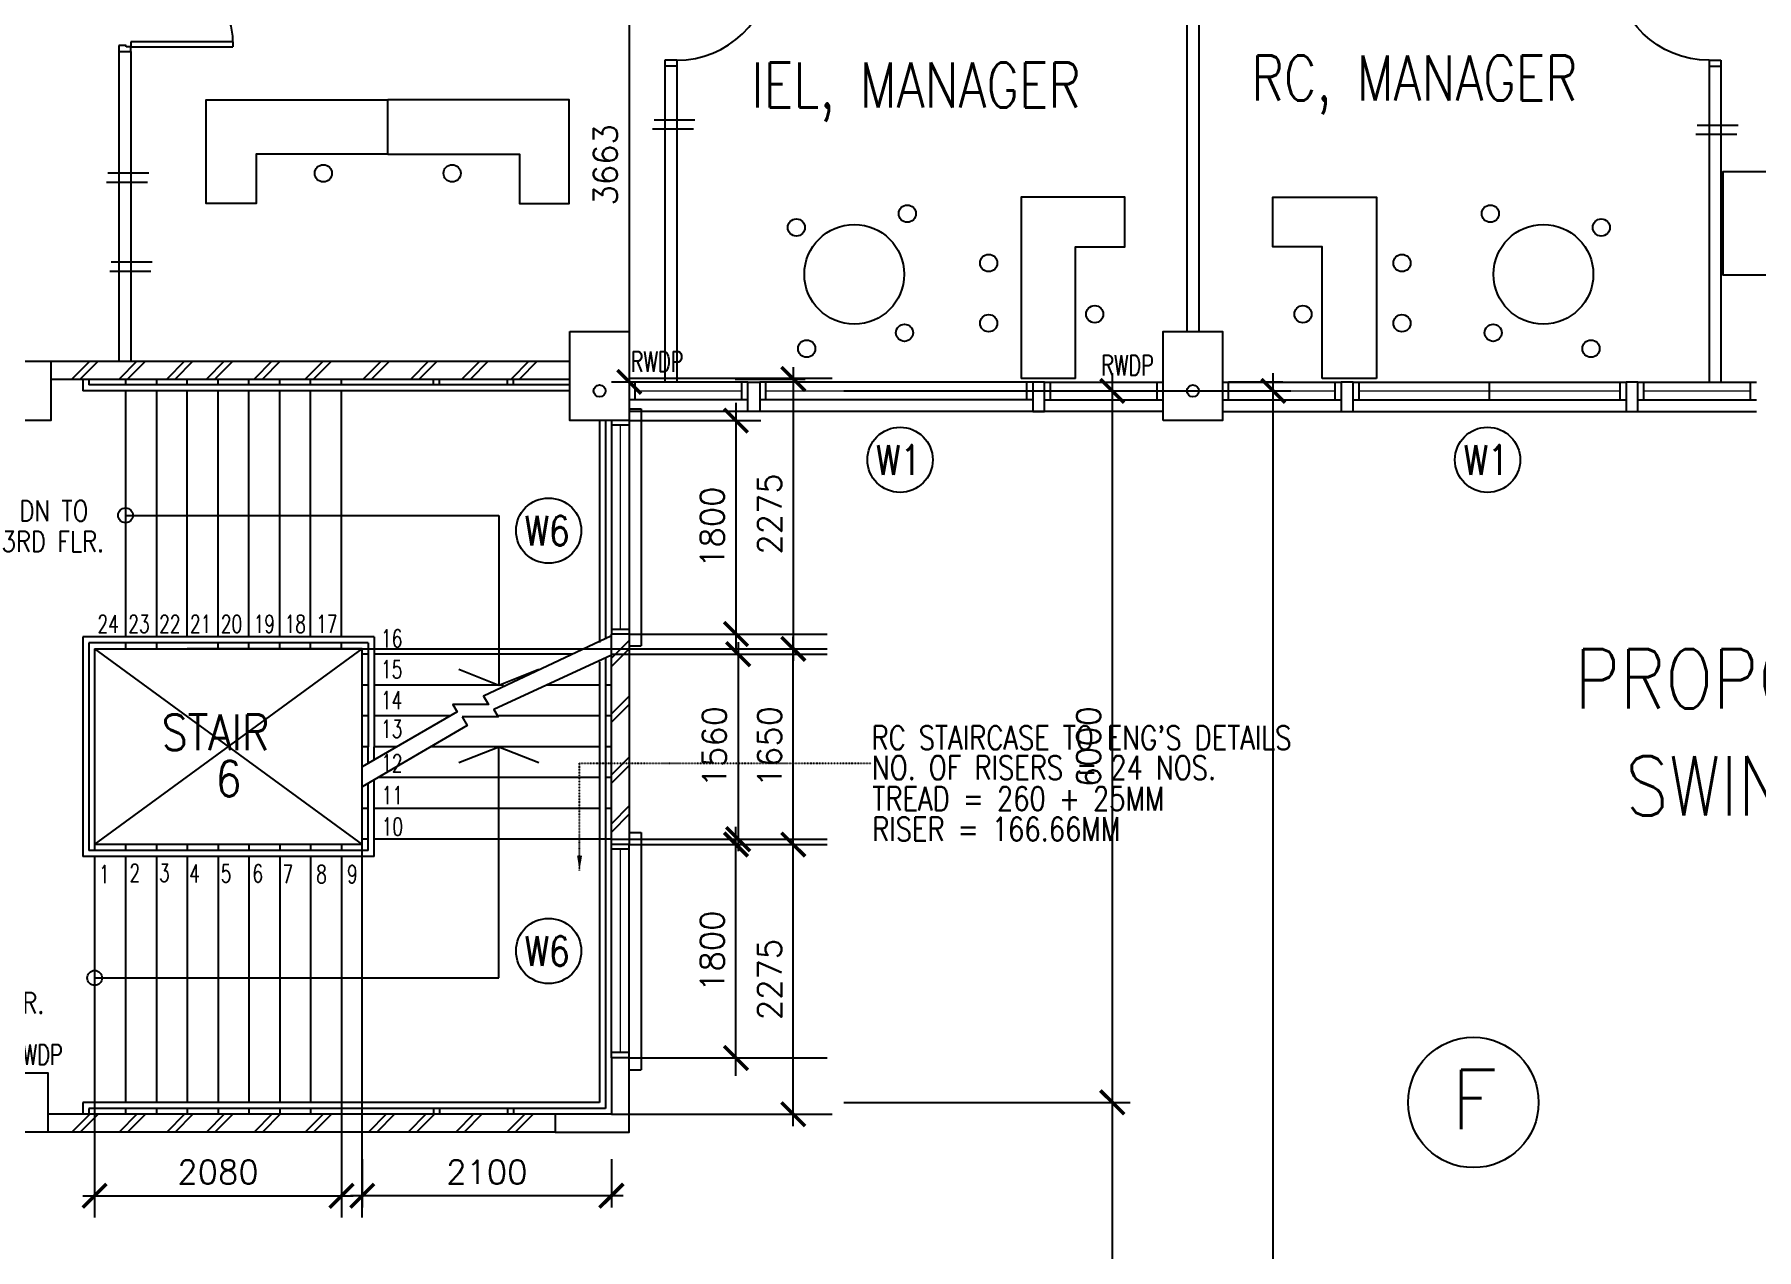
# Model space of a CAD drawing. Extents: x 2266480 to 2405436, y -858634 to -757865.
# Drawn here: x 2365757 to 2380269, y -791665 to -781418 of the extents above; entities that cross this region are included whole.
import ezdxf
from ezdxf.enums import TextEntityAlignment as Align

# ---------------------------------------------------------------- set-up
doc = ezdxf.new("R2010")
doc.units = 0
doc.header["$LTSCALE"] = 10
doc.header["$MEASUREMENT"] = 0
doc.linetypes.add('DIVIDE', pattern=[1.25, 0.5, -0.25, 0, -0.25, 0, -0.25])
doc.layers.get('0').update_dxf_attribs({"linetype": 'CONTINUOUS'})
doc.layers.get('DEFPOINTS').update_dxf_attribs({"linetype": 'CONTINUOUS'})
for name, color, linetype in [('COL', 3, 'CONTINUOUS'), ('DIM', 7, 'CONTINUOUS'), ('DOOR', 5, 'CONTINUOUS'), ('DR', 7, 'CONTINUOUS'), ('GRID-T', 7, 'CONTINUOUS'), ('H', 1, 'CONTINUOUS'), ('hatch', 7, 'CONTINUOUS'), ('partition', 7, 'CONTINUOUS'), ('rail', 1, 'CONTINUOUS'), ('RWDP', 145, 'CONTINUOUS'), ('stair', 7, 'CONTINUOUS'), ('T50', 4, 'CONTINUOUS'), ('WALL', 2, 'CONTINUOUS'), ('WIN', 5, 'CONTINUOUS'), ('WIN-T', 7, 'CONTINUOUS'), ('WP', 50, 'DIVIDE')]:
    doc.layers.add(name, color=color, linetype=linetype)
doc.styles.add('DIMTEXT', font='romans.shx', dxfattribs={"width": 0.8, "height": 400})
doc.styles.add('ROMANS', font='romans')
doc.styles.get("Standard").update_dxf_attribs({"font": 'ROMANS.SHX'})
doc.dimstyles.new('STANDARD$0', dxfattribs={"dimscale": 0, "dimtxt": 8, "dimasz": 6, "dimexe": 1, "dimexo": 1, "dimgap": 3, "dimtad": 1, "dimdec": 0, "dimlfac": -1, "dimrnd": 1, "dimzin": 0, "dimdsep": 46, "dimtxsty": 'Standard', "dimcen": 0, "dimclrd": 5, "dimclre": 250, "dimadec": 0, "dimazin": 0, "dimtfac": 1, "dimtdec": 4, "dimtofl": 0, "dimtmove": 0, "dimatfit": 3, "dimfxl": 1, "dimtolj": 1, "dimtzin": 0, "dimarcsym": 0})

# ---------------------------------------------------------------- blocks, each defined once
blk = doc.blocks.new('_ARCHTICK')
at = {"color": 0, "linetype": 'ByBlock', "const_width": 0.15}
blk.add_lwpolyline([(-0.5, -0.5), (0.5, 0.5)], dxfattribs=at)
blk = doc.blocks.new('*D168')
at = {"layer": 'DEFPOINTS', "color": 0, "transparency": 16777216}
for p in [(2372429, -784424), (2372429, -790424), (2374840, -790424)]:
    blk.add_point(p, dxfattribs=at)
at = {"layer": 'DIM', "color": 7, "lineweight": -2, "transparency": 16777216}
for p, q in [((2374840, -784274), (2374840, -790574)), ((2372579, -784424), (2374990, -784424)), ((2372579, -790424), (2374990, -790424))]:
    blk.add_line(p, q, dxfattribs=at)
at = {"layer": 'DIM', "color": 7, "lineweight": -2, "transparency": 16777216, "xscale": 200, "yscale": 200, "zscale": 200}
for p, rotation in [((2374840, -784424), 90), ((2374840, -790424), 270)]:
    blk.add_blockref('_ARCHTICK', p, dxfattribs=dict(at, rotation=rotation))
at = {"layer": 'DIM', "color": 7, "transparency": 16777216, "insert": (2374640, -787424), "char_height": 200, "attachment_point": 5, "rotation": 90, "style": 'ROMANS'}
blk.add_mtext('\\A1;6000', dxfattribs=at)
blk = doc.blocks.new('*D169')
at = {"layer": 'DEFPOINTS', "color": 0, "transparency": 16777216}
for p in [(2372429, -790424), (2372429, -796424), (2374840, -796424)]:
    blk.add_point(p, dxfattribs=at)
at = {"layer": 'DIM', "color": 7, "lineweight": -2, "transparency": 16777216}
for p, q in [((2374840, -790274), (2374840, -796574)), ((2372579, -790424), (2374990, -790424)), ((2372579, -796424), (2374990, -796424))]:
    blk.add_line(p, q, dxfattribs=at)
at = {"layer": 'DIM', "color": 7, "lineweight": -2, "transparency": 16777216, "xscale": 200, "yscale": 200, "zscale": 200}
for p, rotation in [((2374840, -790424), 90), ((2374840, -796424), 270)]:
    blk.add_blockref('_ARCHTICK', p, dxfattribs=dict(at, rotation=rotation))
at = {"layer": 'DIM', "color": 7, "transparency": 16777216, "insert": (2374640, -793424), "char_height": 200, "attachment_point": 5, "rotation": 90, "style": 'ROMANS'}
blk.add_mtext('\\A1;6000', dxfattribs=at)
blk = doc.blocks.new('*D177')
at = {"layer": 'DEFPOINTS', "color": 0, "transparency": 16777216}
for p in [(2372816, -784424), (2376196, -784424), (2372816, -838424)]:
    blk.add_point(p, dxfattribs=at)
at = {"layer": 'DIM', "color": 7, "lineweight": -2, "transparency": 16777216}
for p, q in [((2376196, -838574), (2376196, -784274)), ((2372966, -784424), (2376346, -784424)), ((2372966, -838424), (2376346, -838424))]:
    blk.add_line(p, q, dxfattribs=at)
at = {"layer": 'DIM', "color": 7, "lineweight": -2, "transparency": 16777216, "xscale": 200, "yscale": 200, "zscale": 200}
for p, rotation in [((2376196, -784424), 90), ((2376196, -838424), 270)]:
    blk.add_blockref('_ARCHTICK', p, dxfattribs=dict(at, rotation=rotation))
at = {"layer": 'DIM', "color": 7, "transparency": 16777216, "insert": (2375996, -811424), "char_height": 200, "attachment_point": 5, "rotation": 90, "style": 'ROMANS'}
blk.add_mtext('\\A1;54000', dxfattribs=at)
blk = doc.blocks.new('*D392')
at = {"layer": 'DEFPOINTS', "color": 0, "transparency": 16777216}
for p in [(2368519, -790803), (2370619, -790803), (2368519, -791211)]:
    blk.add_point(p, dxfattribs=at)
at = {"layer": 'DIM', "color": 7, "lineweight": -2, "transparency": 16777216}
for p, q in [((2368519, -790903), (2368519, -791311)), ((2370619, -790903), (2370619, -791311)), ((2370719, -791211), (2368419, -791211))]:
    blk.add_line(p, q, dxfattribs=at)
at = {"layer": 'DIM', "color": 7, "lineweight": -2, "transparency": 16777216, "xscale": 200, "yscale": 200, "zscale": 200, "rotation": 180}
blk.add_blockref('_ARCHTICK', (2368519, -791211), dxfattribs=at)
at = {"layer": 'DIM', "color": 7, "lineweight": -2, "transparency": 16777216, "xscale": 200, "yscale": 200, "zscale": 200}
blk.add_blockref('_ARCHTICK', (2370619, -791211), dxfattribs=at)
at = {"layer": 'DIM', "color": 7, "transparency": 16777216, "insert": (2369569, -791011), "char_height": 200, "attachment_point": 5, "style": 'ROMANS'}
blk.add_mtext('\\A1;2100', dxfattribs=at)
blk = doc.blocks.new('*D393')
at = {"layer": 'DEFPOINTS', "color": 0, "transparency": 16777216}
for p in [(2371561, -784324), (2371561, -786599), (2372152, -786599)]:
    blk.add_point(p, dxfattribs=at)
at = {"layer": 'DIM', "color": 7, "lineweight": -2, "transparency": 16777216}
for p, q in [((2372152, -784224), (2372152, -786699)), ((2371661, -784324), (2372252, -784324)), ((2371661, -786599), (2372252, -786599))]:
    blk.add_line(p, q, dxfattribs=at)
at = {"layer": 'DIM', "color": 7, "lineweight": -2, "transparency": 16777216, "xscale": 200, "yscale": 200, "zscale": 200}
for p, rotation in [((2372152, -784324), 90), ((2372152, -786599), 270)]:
    blk.add_blockref('_ARCHTICK', p, dxfattribs=dict(at, rotation=rotation))
at = {"layer": 'DIM', "color": 7, "transparency": 16777216, "insert": (2371952, -785462), "char_height": 200, "attachment_point": 5, "rotation": 90, "style": 'ROMANS'}
blk.add_mtext('\\A1;2275', dxfattribs=at)
blk = doc.blocks.new('*D386')
at = {"layer": 'DEFPOINTS', "color": 0, "transparency": 16777216}
for p in [(2371561, -788249), (2372152, -788249), (2371561, -790524)]:
    blk.add_point(p, dxfattribs=at)
at = {"layer": 'DIM', "color": 7, "lineweight": -2, "transparency": 16777216}
for p, q in [((2372152, -790624), (2372152, -788149)), ((2371661, -788249), (2372252, -788249)), ((2371661, -790524), (2372252, -790524))]:
    blk.add_line(p, q, dxfattribs=at)
at = {"layer": 'DIM', "color": 7, "lineweight": -2, "transparency": 16777216, "xscale": 200, "yscale": 200, "zscale": 200}
for p, rotation in [((2372152, -788249), 90), ((2372152, -790524), 270)]:
    blk.add_blockref('_ARCHTICK', p, dxfattribs=dict(at, rotation=rotation))
at = {"layer": 'DIM', "color": 7, "transparency": 16777216, "insert": (2371952, -789387), "char_height": 200, "attachment_point": 5, "rotation": 90, "style": 'ROMANS'}
blk.add_mtext('\\A1;2275', dxfattribs=at)
blk = doc.blocks.new('*D387')
at = {"layer": 'DEFPOINTS', "color": 0, "transparency": 16777216}
for p in [(2371561, -786599), (2372152, -786599), (2371561, -788249)]:
    blk.add_point(p, dxfattribs=at)
at = {"layer": 'DIM', "color": 7, "lineweight": -2, "transparency": 16777216}
for p, q in [((2372152, -788349), (2372152, -786499)), ((2371661, -786599), (2372252, -786599)), ((2371661, -788249), (2372252, -788249))]:
    blk.add_line(p, q, dxfattribs=at)
at = {"layer": 'DIM', "color": 7, "lineweight": -2, "transparency": 16777216, "xscale": 200, "yscale": 200, "zscale": 200}
for p, rotation in [((2372152, -786599), 90), ((2372152, -788249), 270)]:
    blk.add_blockref('_ARCHTICK', p, dxfattribs=dict(at, rotation=rotation))
at = {"layer": 'DIM', "color": 7, "transparency": 16777216, "insert": (2371952, -787424), "char_height": 200, "attachment_point": 5, "rotation": 90, "style": 'ROMANS'}
blk.add_mtext('\\A1;1650', dxfattribs=at)
blk = doc.blocks.new('*D388')
at = {"color": 7, "lineweight": -2, "transparency": 16777216}
for p, q in [((2371687, -786544), (2371687, -788304)), ((2371262, -786644), (2371787, -786644)), ((2371262, -788204), (2371787, -788204))]:
    blk.add_line(p, q, dxfattribs=at)
at = {"layer": 'DEFPOINTS', "color": 0, "transparency": 16777216}
for p in [(2371162, -786644), (2371162, -788204), (2371687, -788204)]:
    blk.add_point(p, dxfattribs=at)
at = {"color": 7, "lineweight": -2, "transparency": 16777216, "xscale": 200, "yscale": 200, "zscale": 200}
for p, rotation in [((2371687, -786644), 90), ((2371687, -788204), 270)]:
    blk.add_blockref('_ARCHTICK', p, dxfattribs=dict(at, rotation=rotation))
at = {"color": 7, "transparency": 16777216, "insert": (2371487, -787424), "char_height": 200, "attachment_point": 5, "rotation": 90, "style": 'ROMANS'}
blk.add_mtext('\\A1;1560', dxfattribs=at)
blk = doc.blocks.new('*D389')
at = {"layer": 'DEFPOINTS', "color": 0, "transparency": 16777216}
for p in [(2366264, -790876), (2368344, -790810), (2368344, -791211)]:
    blk.add_point(p, dxfattribs=at)
at = {"layer": 'DIM', "color": 7, "lineweight": -2, "transparency": 16777216}
for p, q in [((2368344, -790910), (2368344, -791311)), ((2366264, -790976), (2366264, -791311)), ((2366164, -791211), (2368444, -791211))]:
    blk.add_line(p, q, dxfattribs=at)
at = {"layer": 'DIM', "color": 7, "lineweight": -2, "transparency": 16777216, "xscale": 200, "yscale": 200, "zscale": 200, "rotation": 180}
blk.add_blockref('_ARCHTICK', (2366264, -791211), dxfattribs=at)
at = {"layer": 'DIM', "color": 7, "lineweight": -2, "transparency": 16777216, "xscale": 200, "yscale": 200, "zscale": 200}
blk.add_blockref('_ARCHTICK', (2368344, -791211), dxfattribs=at)
at = {"layer": 'DIM', "color": 7, "transparency": 16777216, "insert": (2367304, -791011), "char_height": 200, "attachment_point": 5, "style": 'ROMANS'}
blk.add_mtext('\\A1;2080', dxfattribs=at)
blk = doc.blocks.new('*D390')
at = {"layer": 'DEFPOINTS', "color": 0, "transparency": 16777216}
for p in [(2371136, -784674), (2371136, -786474), (2371669, -786474)]:
    blk.add_point(p, dxfattribs=at)
at = {"layer": 'hatch', "color": 7, "lineweight": -2, "transparency": 16777216}
for p, q in [((2371669, -784524), (2371669, -786624)), ((2371286, -784674), (2371819, -784674)), ((2371286, -786474), (2371819, -786474))]:
    blk.add_line(p, q, dxfattribs=at)
at = {"layer": 'hatch', "color": 7, "lineweight": -2, "transparency": 16777216, "xscale": 200, "yscale": 200, "zscale": 200}
for p, rotation in [((2371669, -784674), 90), ((2371669, -786474), 270)]:
    blk.add_blockref('_ARCHTICK', p, dxfattribs=dict(at, rotation=rotation))
at = {"layer": 'hatch', "color": 7, "transparency": 16777216, "insert": (2371469, -785574), "char_height": 200, "attachment_point": 5, "rotation": 90, "style": 'ROMANS'}
blk.add_mtext('\\A1;1800', dxfattribs=at)
blk = doc.blocks.new('*D391')
at = {"layer": 'DEFPOINTS', "color": 0, "transparency": 16777216}
for p in [(2371136, -788249), (2371669, -788249), (2371136, -790049)]:
    blk.add_point(p, dxfattribs=at)
at = {"layer": 'hatch', "color": 7, "lineweight": -2, "transparency": 16777216}
for p, q in [((2371669, -790199), (2371669, -788099)), ((2371286, -788249), (2371819, -788249)), ((2371286, -790049), (2371819, -790049))]:
    blk.add_line(p, q, dxfattribs=at)
at = {"layer": 'hatch', "color": 7, "lineweight": -2, "transparency": 16777216, "xscale": 200, "yscale": 200, "zscale": 200}
for p, rotation in [((2371669, -788249), 90), ((2371669, -790049), 270)]:
    blk.add_blockref('_ARCHTICK', p, dxfattribs=dict(at, rotation=rotation))
at = {"layer": 'hatch', "color": 7, "transparency": 16777216, "insert": (2371469, -789149), "char_height": 200, "attachment_point": 5, "rotation": 90, "style": 'ROMANS'}
blk.add_mtext('\\A1;1800', dxfattribs=at)
blk = doc.blocks.new('D900')
at = {"layer": 'DOOR', "color": 7}
for p, q in [((50, 100), (50, 899)), ((80, 899), (50, 899)), ((80, 100), (80, 899)), ((0, 100), (0, 0)), ((0, 100), (50, 100)), ((0, 0), (50, 0)), ((50, 100), (50, 0)), ((50, 100), (80, 100)), ((850, 100), (850, 0)), ((850, 100), (900, 100)), ((850, 0), (900, 0)), ((900, 100), (900, 0))]:
    blk.add_line(p, q, dxfattribs=at)
blk.add_arc((50, 100), 800, 0, 87.8509, dxfattribs=at)
blk = doc.blocks.new('D1800-A')
at = {"layer": 'DR'}
for p, q in [((0, 0), (100, 0)), ((0, -50), (0, 0)), ((100, 0), (100, -40)), ((60, -50), (0, -50)), ((100, -40), (60, -40)), ((60, -40), (60, -50)), ((100, -40), (960, -40)), ((100, -80), (100, -40)), ((959, -80), (100, -80)), ((959, -1720), (100, -1720)), ((100, -1720), (100, -1760)), ((60, -1750), (0, -1750)), ((0, -1750), (0, -1800)), ((0, -1800), (100, -1800)), ((60, -1760), (60, -1750)), ((100, -1760), (60, -1760)), ((100, -1760), (960, -1760)), ((100, -1800), (100, -1760))]:
    blk.add_line(p, q, dxfattribs=at)
for centre, start, end in [((100, -40), 270.0001, 0), ((100, -1760), 0, 90)]:
    blk.add_arc(centre, 860, start, end, dxfattribs=at)
blk = doc.blocks.new('*D405')
at = {"color": 7, "linetype": 'Continuous', "lineweight": -2, "ltscale": 0.6, "transparency": 16777216}
for p, q in [((2370769, -780536), (2370769, -784499)), ((2371019, -780686), (2370619, -780686)), ((2371019, -784349), (2370619, -784349))]:
    blk.add_line(p, q, dxfattribs=at)
at = {"layer": 'DEFPOINTS', "color": 0, "linetype": 'Continuous', "ltscale": 0.6, "transparency": 16777216}
for p in [(2371169, -780686), (2370769, -784349), (2371169, -784349)]:
    blk.add_point(p, dxfattribs=at)
at = {"color": 7, "linetype": 'Continuous', "lineweight": -2, "ltscale": 0.6, "transparency": 16777216, "xscale": 200, "yscale": 200, "zscale": 200}
for p, rotation in [((2370769, -780686), 90), ((2370769, -784349), 270)]:
    blk.add_blockref('_ARCHTICK', p, dxfattribs=dict(at, rotation=rotation))
at = {"color": 7, "linetype": 'Continuous', "ltscale": 0.6, "transparency": 16777216, "insert": (2370569, -782518), "char_height": 200, "attachment_point": 5, "rotation": 90, "style": 'ROMANS'}
blk.add_mtext('\\A1;3663', dxfattribs=at)

msp = doc.modelspace()

# ---------------------------------------------------------------- linework, layer by layer
at = {"color": 0, "ltscale": 0.6}
for p, q in [((2375469.4, -776973.9), (2375469.4, -783924.1)), ((2375569.4, -776973.9), (2375569.4, -783924.1)), ((2370966.2, -782215.2), (2371311.3, -782215.2)), ((2370978.2, -782137.3), (2371323.3, -782137.3)), ((2379769.6, -782182.1), (2380114.6, -782182.1)), ((2379757.6, -782260), (2380102.6, -782260)), ((2366375.8, -782586.1), (2366720.9, -782586.1)), ((2366363.8, -782664), (2366708.9, -782664)), ((2366404.1, -783335.1), (2366749.2, -783335.1)), ((2366392.1, -783413.1), (2366737.1, -783413.1)), ((2370269.4, -783924.1), (2370519.4, -783924.1)), ((2365144.4, -784174.1), (2365894.4, -784174.1)), ((2365894.4, -784174.1), (2365894.4, -784674.1)), ((2365894.4, -784674.1), (2365144.4, -784674.1))]:
    msp.add_line(p, q, dxfattribs=at)
at = {"linetype": 'Continuous', "ltscale": 0.6}
for p, q in [((2371069.4, -781686.4), (2371069.4, -784349.1)), ((2371169.4, -781686.4), (2371169.4, -784349.1)), ((2379869.4, -781686.4), (2379869.4, -784349.1)), ((2379969.4, -781686.4), (2379969.4, -784349.1)), ((2367204.5, -781968.7), (2368507, -781968.7)), ((2367204.5, -781968.7), (2368507, -781968.7)), ((2368734, -782426.4), (2368734, -781968.7)), ((2368734, -782426.4), (2368734, -781968.7)), ((2368734, -782426.4), (2368734, -781968.7)), ((2370263.6, -781968.7), (2368961, -781968.7)), ((2370263.6, -781968.7), (2368961, -781968.7)), ((2366569.4, -782603.9), (2366569.4, -783061.6)), ((2374529, -784319.2), (2374071.3, -784319.2)), ((2376277.1, -784349.1), (2375819.4, -784349.1)), ((2377067.5, -784319.2), (2376609.8, -784319.2))]:
    msp.add_line(p, q, dxfattribs=at)
at = {"color": 0}
for p, q in [((2375269.4, -784599.1), (2370769.4, -784599.1)), ((2375769.4, -784599.1), (2380269.4, -784599.1)), ((2369669.8, -785473.7), (2369669.8, -786904.1)), ((2369669.8, -789374.1), (2369669.8, -787424.1))]:
    msp.add_line(p, q, dxfattribs=at)
at = {"linetype": 'Continuous', "ltscale": 0.6}
for points in [[(2368734, -782426.4), (2367624.2, -782426.4), (2367624.2, -782844.1), (2367204.5, -782844.1), (2367204.5, -781968.7), (2368734, -781968.7)], [(2368734, -782426.4), (2369843.9, -782426.4), (2369843.9, -782844.1), (2370263.6, -782844.1), (2370263.6, -781968.7), (2368734, -781968.7)], [(2381517.5, -783031.4), (2380407.6, -783031.4), (2380407.6, -783449.1), (2379987.9, -783449.1), (2379987.9, -782573.7), (2381517.5, -782573.7)], [(2374529, -784319.2), (2374529, -783209.3), (2374946.7, -783209.3), (2374946.7, -782789.6), (2374071.3, -782789.6), (2374071.3, -784319.2)], [(2376609.8, -784319.2), (2376609.8, -783209.3), (2376192.1, -783209.3), (2376192.1, -782789.6), (2377067.5, -782789.6), (2377067.5, -784319.2)]]:
    msp.add_lwpolyline(points, dxfattribs=at)
at = {"color": 0, "ltscale": 0.6}
for centre, radius in [((2368191.6, -782589.2), 72.4), ((2369276.5, -782589.2), 72.4), ((2373112.6, -782929.4), 72.4), ((2378026.2, -782929.4), 72.4), ((2372177.6, -783046.1), 72.4), ((2372665.8, -783440.8), 420.4), ((2378473, -783440.8), 420.4), ((2378961.2, -783046.1), 72.4), ((2373798.2, -783345.8), 72.4), ((2377281.1, -783345.8), 72.4), ((2373798.2, -783853.4), 72.4), ((2374691.8, -783776.7), 72.4), ((2376447.1, -783776.7), 72.4), ((2377281.1, -783853.4), 72.4), ((2373089.3, -783933.7), 72.4), ((2378049.6, -783933.7), 72.4), ((2372264.5, -784067.9), 72.4), ((2378874.3, -784067.9), 72.4)]:
    msp.add_circle(centre, radius, dxfattribs=at)
at = {"layer": 'COL', "color": 0}
for points in [[(2370269.4, -783924.1), (2370769.4, -783924.1), (2370769.4, -784674.1), (2370269.4, -784674.1)], [(2375269.4, -784674.1), (2375269.4, -783924.1), (2375769.4, -783924.1), (2375769.4, -784674.1)], [(2375269.4, -784674.1), (2375269.4, -783924.1), (2375769.4, -783924.1), (2375769.4, -784674.1)], [(2365144.4, -784174.1), (2365894.4, -784174.1), (2365894.4, -784674.1), (2365144.4, -784674.1)], [(2365019.4, -790174.1), (2365869.4, -790174.1), (2365869.4, -790674.1), (2365019.4, -790674.1)]]:
    msp.add_lwpolyline(points, close=True, dxfattribs=at)
msp.add_lwpolyline([(2370619.4, -790049.1), (2370619.4, -790524.1), (2370144.4, -790524.1), (2370144.4, -790674.1), (2370769.4, -790674.1), (2370769.4, -790049.1), (2370619.4, -790049.1)], dxfattribs=at)
at = {"layer": 'GRID-T', "color": 0}
msp.add_circle((2377882.7, -790424.1), 550, dxfattribs=at)
at = {"layer": 'H', "color": 0}
for p, q in [((2366222.9, -784174.1), (2366072.9, -784324.1)), ((2366293.6, -784174.1), (2366143.6, -784324.1)), ((2366620.9, -784174.1), (2366470.9, -784324.1)), ((2366691.6, -784174.1), (2366541.6, -784324.1)), ((2367021.8, -784174.1), (2366871.8, -784324.1)), ((2367092.5, -784174.1), (2366942.5, -784324.1)), ((2367356.9, -784174.1), (2367206.9, -784324.1)), ((2367427.6, -784174.1), (2367277.6, -784324.1)), ((2367757.8, -784174.1), (2367607.8, -784324.1)), ((2367828.5, -784174.1), (2367678.5, -784324.1)), ((2368188.8, -784174.1), (2368038.8, -784324.1)), ((2368259.5, -784174.1), (2368109.5, -784324.1)), ((2368677.9, -784174.1), (2368527.9, -784324.1)), ((2368748.6, -784174.1), (2368598.6, -784324.1)), ((2369078.8, -784174.1), (2368928.8, -784324.1)), ((2369149.5, -784174.1), (2368999.5, -784324.1)), ((2369509.8, -784174.1), (2369359.8, -784324.1)), ((2369580.5, -784174.1), (2369430.5, -784324.1)), ((2369923.8, -784174.1), (2369773.8, -784324.1)), ((2369994.5, -784174.1), (2369844.5, -784324.1)), ((2370769.4, -786528.4), (2370619.4, -786678.4)), ((2370769.4, -786599.1), (2370619.4, -786749.1)), ((2370769.4, -786997.4), (2370619.4, -787147.4)), ((2370769.4, -787068.1), (2370619.4, -787218.1)), ((2370769.4, -787512.4), (2370619.4, -787662.4)), ((2370769.4, -787583.1), (2370619.4, -787733.1)), ((2370769.4, -787923.4), (2370619.4, -788073.4)), ((2370769.4, -787994.2), (2370619.4, -788144.2)), ((2366222.9, -790524.1), (2366072.9, -790674.1)), ((2366293.6, -790524.1), (2366143.6, -790674.1)), ((2366620.9, -790524.1), (2366470.9, -790674.1)), ((2366691.6, -790524.1), (2366541.6, -790674.1)), ((2367021.8, -790524.1), (2366871.8, -790674.1)), ((2367092.5, -790524.1), (2366942.5, -790674.1)), ((2367356.9, -790524.1), (2367206.9, -790674.1)), ((2367427.6, -790524.1), (2367277.6, -790674.1)), ((2367757.8, -790524.1), (2367607.8, -790674.1)), ((2367828.5, -790524.1), (2367678.5, -790674.1)), ((2368188.8, -790524.1), (2368038.8, -790674.1)), ((2368259.5, -790524.1), (2368109.5, -790674.1)), ((2368721.4, -790524.1), (2368571.4, -790674.1)), ((2368792.1, -790524.1), (2368642.1, -790674.1)), ((2369056.5, -790524.1), (2368906.5, -790674.1)), ((2369127.2, -790524.1), (2368977.2, -790674.1)), ((2369457.4, -790524.1), (2369307.4, -790674.1)), ((2369528.1, -790524.1), (2369378.1, -790674.1)), ((2369888.4, -790524.1), (2369738.4, -790674.1)), ((2369959.1, -790524.1), (2369809.1, -790674.1))]:
    msp.add_line(p, q, dxfattribs=at)
at = {"layer": 'partition', "color": 0}
for p, q in [((2366469.4, -781561.4), (2366469.4, -784174.1)), ((2366569.4, -781561.4), (2366569.4, -784174.1))]:
    msp.add_line(p, q, dxfattribs=at)
at = {"layer": 'rail', "color": 0}
for p, q in [((2366164.4, -784324.1), (2366164.4, -784424.1)), ((2366214.4, -784324.1), (2366214.4, -784374.1)), ((2370269.4, -784374.1), (2366214.4, -784374.1)), ((2369119.4, -784374.1), (2369119.4, -784324.1)), ((2369169.4, -784374.1), (2369169.4, -784324.1)), ((2369744.4, -784374.1), (2369744.4, -784324.1)), ((2369794.4, -784374.1), (2369794.4, -784324.1)), ((2370269.4, -784424.1), (2366164.4, -784424.1)), ((2370519.4, -784674.1), (2370519.4, -786546.6)), ((2370569.4, -784674.1), (2370569.4, -786518.4)), ((2368619.4, -786499.1), (2366164.4, -786499.1)), ((2366164.4, -786499.1), (2366164.4, -788349.1)), ((2368569.4, -786549.1), (2366214.4, -786549.1)), ((2366214.4, -786549.1), (2366214.4, -788299.1)), ((2368569.4, -786549.1), (2368569.4, -787424.1)), ((2368619.4, -786499.1), (2368619.4, -787424.1)), ((2370519.4, -786707.8), (2370519.4, -790424.1)), ((2370569.4, -786679.7), (2370569.4, -790474.1)), ((2368569.4, -787564.2), (2368569.4, -787424.1)), ((2368619.4, -787535.3), (2368619.4, -787424.1)), ((2368569.4, -788299.1), (2368569.4, -787734)), ((2368619.4, -788349.1), (2368619.4, -787704.7)), ((2368569.4, -788299.1), (2366214.4, -788299.1)), ((2368619.4, -788349.1), (2366164.4, -788349.1)), ((2370519.4, -790424.1), (2366164.4, -790424.1)), ((2366164.4, -790424.1), (2366164.4, -790524.1)), ((2370569.4, -790474.1), (2366214.4, -790474.1)), ((2366214.4, -790474.1), (2366214.4, -790524.1)), ((2369119.4, -790474.1), (2369119.4, -790524.1)), ((2369169.4, -790474.1), (2369169.4, -790524.1)), ((2369744.4, -790474.1), (2369744.4, -790524.1)), ((2369794.4, -790474.1), (2369794.4, -790524.1))]:
    msp.add_line(p, q, dxfattribs=at)
at = {"layer": 'RWDP', "color": 0}
for centre in [(2370519.4, -784424.1), (2375519.4, -784424.1)]:
    msp.add_circle(centre, 50, dxfattribs=at)
at = {"layer": 'stair', "color": 0}
for p, q in [((2366524.4, -784324.1), (2366524.4, -784374.1)), ((2366784.4, -784324.1), (2366784.4, -784374.1)), ((2367044.4, -784374.1), (2367044.4, -784324.1)), ((2367304.4, -784374.1), (2367304.4, -784324.1)), ((2367564.4, -784374.1), (2367564.4, -784324.1)), ((2367824.4, -784374.1), (2367824.4, -784324.1)), ((2368084.4, -784374.1), (2368084.4, -784324.1)), ((2368344.4, -784374.1), (2368344.4, -784324.1)), ((2372478.8, -784319.2), (2370769.4, -784319.2)), ((2366524.4, -784424.1), (2366524.4, -786499.1)), ((2366784.4, -784424.1), (2366784.4, -786499.1)), ((2367044.4, -786499.1), (2367044.4, -784424.1)), ((2367304.4, -786499.1), (2367304.4, -784424.1)), ((2367564.4, -786499.1), (2367564.4, -784424.1)), ((2367824.4, -786499.1), (2367824.4, -784424.1)), ((2368084.4, -786499.1), (2368084.4, -784424.1)), ((2368344.4, -786499.1), (2368344.4, -784424.1)), ((2370769.4, -784574.1), (2370869.4, -784574.1)), ((2370769.4, -784674.1), (2371877.6, -784674.1)), ((2370869.4, -784574.1), (2370869.4, -786574.1)), ((2366524.4, -785473.7), (2369669.8, -785473.7)), ((2366524.4, -786549.1), (2366524.4, -786599.1)), ((2366784.4, -786549.1), (2366784.4, -786599.1)), ((2367304.4, -786599.1), (2367304.4, -786549.1)), ((2367564.4, -786599.1), (2367564.4, -786549.1)), ((2367824.4, -786599.1), (2367824.4, -786549.1)), ((2368084.4, -786599.1), (2368084.4, -786549.1)), ((2368344.4, -786599.1), (2368344.4, -786549.1)), ((2370769.4, -786474.1), (2372436.8, -786474.1)), ((2370769.4, -786574.1), (2370869.4, -786574.1)), ((2366264.4, -788249.1), (2368519.4, -786599.1)), ((2366264.4, -786599.1), (2368519.4, -788249.1)), ((2366264.4, -786599.1), (2368519.4, -786599.1)), ((2366264.4, -786599.1), (2366264.4, -788299.1)), ((2368519.4, -786599.1), (2367044.4, -786599.1)), ((2368569.4, -786644.1), (2368518.4, -786644.1)), ((2368519.4, -788249.1), (2368519.4, -786599.1)), ((2368520.5, -786599.1), (2372436.8, -786599.1)), ((2370293, -786644.1), (2368619.4, -786644.1)), ((2370619.4, -786644.1), (2372436.8, -786644.1)), ((2368569.4, -786904.1), (2368518.4, -786904.1)), ((2369708.8, -786904.1), (2368619.4, -786904.1)), ((2370519.4, -786904.1), (2370073.9, -786904.1)), ((2370618.4, -786904.1), (2370569.4, -786904.1)), ((2368569.4, -787164.1), (2368518.4, -787164.1)), ((2369262, -787164.1), (2368619.4, -787164.1)), ((2370519.4, -787164.1), (2369659.1, -787164.1)), ((2370618.4, -787164.1), (2370569.4, -787164.1)), ((2368569.4, -787424.1), (2368518.4, -787424.1)), ((2368811.9, -787424.1), (2368619.4, -787424.1)), ((2368811.9, -787424.1), (2368619.4, -787424.1)), ((2370519.4, -787424.1), (2369097.5, -787424.1)), ((2370618.4, -787424.1), (2370569.4, -787424.1)), ((2370519.4, -787684.1), (2368654.5, -787684.1)), ((2370618.4, -787684.1), (2370569.4, -787684.1)), ((2368569.4, -787944.1), (2368518.4, -787944.1)), ((2370519.4, -787944.1), (2368619.4, -787944.1)), ((2370618.4, -787944.1), (2370569.4, -787944.1)), ((2368519.4, -791393.9), (2368519.4, -788074.1)), ((2370769.4, -788149.1), (2370869.4, -788149.1)), ((2370869.4, -788149.1), (2370869.4, -790149.1)), ((2368344.4, -788249.1), (2366264.4, -788249.1)), ((2366524.4, -788249.1), (2366524.4, -788299.1)), ((2366784.4, -788249.1), (2366784.4, -788299.1)), ((2368519.4, -788249.1), (2366784.4, -788249.1)), ((2367044.4, -788249.1), (2367044.4, -788299.1)), ((2367784.4, -788249.1), (2367224.4, -788249.1)), ((2367304.4, -788249.1), (2367304.4, -788299.1)), ((2367564.4, -788249.1), (2367564.4, -788299.1)), ((2367824.4, -788249.1), (2367824.4, -788299.1)), ((2368084.4, -788249.1), (2368084.4, -788299.1)), ((2368344.4, -788249.1), (2368344.4, -788299.1)), ((2368569.4, -788204.1), (2368518.4, -788204.1)), ((2370618.4, -788204.1), (2368619.4, -788204.1)), ((2370619.4, -788204.1), (2372436.8, -788204.1)), ((2370769.4, -788249.1), (2372436.8, -788249.1)), ((2366264.4, -788349.1), (2366264.4, -790424.1)), ((2366524.4, -788349.1), (2366524.4, -790424.1)), ((2366784.4, -788349.1), (2366784.4, -790424.1)), ((2367044.4, -788349.1), (2367044.4, -790424.1)), ((2367304.4, -788349.1), (2367304.4, -790424.1)), ((2367564.4, -788349.1), (2367564.4, -790424.1)), ((2367824.4, -788349.1), (2367824.4, -790424.1)), ((2368084.4, -788349.1), (2368084.4, -790424.1)), ((2368344.4, -788349.1), (2368344.4, -790424.1)), ((2366264.4, -789374.1), (2369669.8, -789374.1)), ((2370769.4, -790049.1), (2372436.8, -790049.1)), ((2370769.4, -790149.1), (2370869.4, -790149.1)), ((2366264.4, -790349.1), (2366264.4, -791393.9)), ((2368345.5, -790349.1), (2368345.5, -791393.9)), ((2366264.4, -790474.1), (2366264.4, -790524.1)), ((2366524.4, -790474.1), (2366524.4, -790524.1)), ((2366784.4, -790474.1), (2366784.4, -790524.1)), ((2367044.4, -790474.1), (2367044.4, -790524.1)), ((2367304.4, -790474.1), (2367304.4, -790524.1)), ((2367564.4, -790474.1), (2367564.4, -790524.1)), ((2367824.4, -790474.1), (2367824.4, -790524.1)), ((2368084.4, -790474.1), (2368084.4, -790524.1)), ((2368344.4, -790474.1), (2368344.4, -790524.1)), ((2370619.4, -790524.1), (2372478.9, -790524.1))]:
    msp.add_line(p, q, dxfattribs=at)
for points in [[(2370619.4, -786490.3), (2369541.8, -786998), (2369584.5, -787069.4), (2369281.6, -787069.4), (2369318.6, -787131.4), (2368519.4, -787593.1)], [(2370619.4, -786651.6), (2369627.3, -787110.8), (2369664.3, -787172.8), (2369361.4, -787172.8)], [(2369332.8, -786769.4), (2369669.8, -786904.1), (2370006.9, -786769.4)], [(2369361.4, -787172.8), (2369404.1, -787244.2), (2368519.4, -787763.4)], [(2369332.8, -787558.9), (2369669.8, -787424.1), (2370006.9, -787558.9)]]:
    msp.add_lwpolyline(points, dxfattribs=at)
for centre in [(2366524.4, -785473.7), (2366264.4, -789374.1)]:
    msp.add_circle(centre, 62.5, dxfattribs=at)
at = {"layer": 'WALL', "color": 0}
for p, q in [((2365894.4, -784174.1), (2370269.4, -784174.1)), ((2365894.4, -784324.1), (2370269.4, -784324.1)), ((2370769.4, -786474.1), (2370619.4, -786474.1)), ((2370619.4, -788249.1), (2370619.4, -786474.1)), ((2370769.4, -786474.1), (2370769.4, -788249.1)), ((2370769.4, -788249.1), (2370619.4, -788249.1)), ((2370144.4, -790524.1), (2365869.4, -790524.1)), ((2370144.4, -790674.1), (2365869.4, -790674.1))]:
    msp.add_line(p, q, dxfattribs=at)
for points in [[(2371769.4, -784599.1), (2371769.4, -784349.1), (2371869.4, -784349.1), (2371869.4, -784599.1)], [(2374269.4, -784599.1), (2374269.4, -784349.1), (2374169.4, -784349.1), (2374169.4, -784599.1)], [(2376869.4, -784599.1), (2376869.4, -784349.1), (2376769.4, -784349.1), (2376769.4, -784599.1)], [(2379269.4, -784599.1), (2379269.4, -784349.1), (2379169.4, -784349.1), (2379169.4, -784599.1)]]:
    msp.add_lwpolyline(points, close=True, dxfattribs=at)
at = {"layer": 'WIN', "color": 0}
for p, q in [((2371769.4, -784349.1), (2370769.4, -784349.1)), ((2370819.4, -784499.1), (2370819.4, -784349.1)), ((2371719.4, -784499.1), (2371719.4, -784349.1)), ((2374169.4, -784349.1), (2371869.4, -784349.1)), ((2371919.4, -784499.1), (2371919.4, -784349.1)), ((2374119.4, -784499.1), (2374119.4, -784349.1)), ((2374269.4, -784349.1), (2375269.4, -784349.1)), ((2374319.4, -784499.1), (2374319.4, -784349.1)), ((2375219.4, -784499.1), (2375219.4, -784349.1)), ((2375769.4, -784349.1), (2376769.4, -784349.1)), ((2375819.4, -784499.1), (2375819.4, -784349.1)), ((2376719.4, -784499.1), (2376719.4, -784349.1)), ((2376869.4, -784349.1), (2379169.4, -784349.1)), ((2376919.4, -784499.1), (2376919.4, -784349.1)), ((2378019.4, -784499.1), (2378019.4, -784349.1)), ((2379119.4, -784499.1), (2379119.4, -784349.1)), ((2379269.4, -784349.1), (2380269.4, -784349.1)), ((2379319.4, -784499.1), (2379319.4, -784349.1)), ((2380219.4, -784499.1), (2380219.4, -784349.1)), ((2371769.4, -784499.1), (2370769.4, -784499.1)), ((2374169.4, -784499.1), (2371869.4, -784499.1)), ((2374269.4, -784499.1), (2375269.4, -784499.1)), ((2375769.4, -784499.1), (2376769.4, -784499.1)), ((2376869.4, -784499.1), (2379169.4, -784499.1)), ((2379269.4, -784499.1), (2380269.4, -784499.1)), ((2370619.4, -784674.1), (2370619.4, -786474.1)), ((2370769.4, -784674.1), (2370769.4, -786474.1)), ((2370769.4, -784712.1), (2370619.4, -784712.1)), ((2370769.4, -786436.1), (2370619.4, -786436.1)), ((2370619.4, -790049.1), (2370619.4, -788249.1)), ((2370769.4, -788287.1), (2370619.4, -788287.1)), ((2370769.4, -790049.1), (2370769.4, -788249.1)), ((2370769.4, -790002.2), (2370619.4, -790002.2))]:
    msp.add_line(p, q, dxfattribs=at)
at = {"layer": 'WIN', "color": 0, "const_width": 10, "flags": 128}
for points in [[(2371719.4, -784424.1), (2370819.4, -784424.1)], [(2374119.4, -784424.1), (2371919.4, -784424.1)], [(2374319.4, -784424.1), (2375219.4, -784424.1)], [(2376719.4, -784424.1), (2375819.4, -784424.1)], [(2376919.4, -784424.1), (2379119.4, -784424.1)], [(2379319.4, -784424.1), (2380219.4, -784424.1)], [(2370694.4, -784712.1), (2370694.4, -786436.1)], [(2370694.4, -790002.2), (2370694.4, -788287.1)]]:
    msp.add_lwpolyline(points, dxfattribs=at)
at = {"layer": 'WIN-T', "color": 0}
for centre in [(2373051.4, -785005.1), (2378002.6, -785005.1), (2370090.2, -785602.6), (2370090.2, -789147)]:
    msp.add_circle(centre, 275, dxfattribs=at)
at = {"layer": 'WP', "color": 0}
for p, q in [((2370350.4, -788469.5), (2370350.4, -787562.6)), ((2370350.4, -787562.6), (2372810.6, -787562.6))]:
    msp.add_line(p, q, dxfattribs=at)
msp.add_solid([(2370371.3, -788344.5), (2370329.6, -788344.5), (2370350.4, -788469.5)], dxfattribs=at)

# ---------------------------------------------------------------- block references
at = {"layer": 'stair', "color": 0, "xscale": -1}
for name, p, rotation in [('D1800-A', (2366469.4, -781561.4), 180), ('D900', (2379969.4, -780786.4), 90.00000080041278)]:
    msp.add_blockref(name, p, dxfattribs=dict(at, rotation=rotation))
at = {"layer": 'stair', "color": 0, "rotation": 269.9999991995872}
msp.add_blockref('D900', (2371069.4, -780786.4), dxfattribs=at)

# ---------------------------------------------------------------- texts
at = {"layer": 'GRID-T', "color": 0, "style": 'ROMANS'}
msp.add_text('F', height=500, dxfattribs=at).set_placement((2377695.4, -790649.9))
at = {"layer": 'RWDP', "color": 0, "style": 'ROMANS', "width": 0.7}
for p in [(2370781.2, -784262), (2374745.9, -784292.9), (2365549.9, -790105.9)]:
    msp.add_text('RWDP', height=170, dxfattribs=at).set_placement(p)
at = {"layer": 'stair', "color": 0, "style": 'ROMANS'}
for s, height, width, p in [('DN TO', 175, 0.8, (2365629.4, -785523.8)), ('3RD FLR.', 175, 0.8, (2365480.4, -785782.1)), ('24', 150, 0.7, (2366287.7, -786464)), ('23', 150, 0.7, (2366547.7, -786464)), ('22', 150, 0.7, (2366807.7, -786464)), ('21', 150, 0.7, (2367067.7, -786464)), ('20', 150, 0.7, (2367327.7, -786464)), ('19', 150, 0.7, (2367603.7, -786464)), ('18', 150, 0.7, (2367864.7, -786464)), ('17', 150, 0.7, (2368130.7, -786464)), ('16', 150, 0.7, (2368677.4, -786587.3)), ('15', 150, 0.7, (2368677.4, -786847.3)), ('14', 150, 0.7, (2368677.4, -787107.3)), ('13', 150, 0.7, (2368677.4, -787349.3)), ('12', 150, 0.7, (2368678.5, -787639)), ('11', 150, 0.7, (2368683.8, -787909)), ('10', 150, 0.7, (2368683.8, -788174)), ('1', 150, 0.7, (2366299.8, -788574.1)), ('2', 150, 0.7, (2366557.4, -788563.6)), ('3', 150, 0.7, (2366806.9, -788563.6)), ('4', 150, 0.7, (2367060.5, -788568.8)), ('5', 150, 0.7, (2367326.9, -788568.9)), ('6', 150, 0.7, (2367593.3, -788568.9)), ('7', 150, 0.7, (2367846.9, -788574.1)), ('8', 150, 0.7, (2368131.1, -788574.1)), ('9', 150, 0.7, (2368391.1, -788574.1)), ('5TH FLR.', 175, 0.8, (2364999.8, -789673.1))]:
    msp.add_text(s, height=height, dxfattribs=dict(at, width=width)).set_placement(p)
at = {"layer": 'T50', "color": 0, "style": 'DIMTEXT', "width": 0.8}
for s, p in [('RC, MANAGER', (2376012.6, -781975.6)), ('IEL, MANAGER', (2371799.1, -782035.6))]:
    msp.add_text(s, height=380, rotation=0, dxfattribs=at).set_placement(p)
at = {"layer": 'T50', "color": 0, "style": 'ROMANS', "width": 0.85}
for s, p in [('PROPOSE ARCHITECTURE LAYOUT FOR ', (2384272.6, -786850.9, 1895.1)), ('SWINBURNE RESEARCH CENTRE, LEVEL 4, BUILDING A v2', (2387306.7, -787831.2, 1895.1))]:
    msp.add_text(s, height=500, dxfattribs=at).set_placement(p, align=Align.MIDDLE)
for s, p in [('STAIR', (2366829, -787452.4)), ('6', (2367283.5, -787843.6))]:
    msp.add_text(s, height=300, dxfattribs=at).set_placement(p)
at = {"layer": 'WIN-T', "color": 0, "style": 'ROMANS', "width": 0.8}
for s, p in [('W1', (2372850.6, -785131)), ('W1', (2377801.8, -785131)), ('W6', (2369889.5, -785728.5)), ('W6', (2369889.5, -789272.8))]:
    msp.add_text(s, height=250, dxfattribs=at).set_placement(p)
at = {"layer": 'WP', "color": 0, "style": 'ROMANS', "width": 0.8}
for s, p in [("RC STAIRCASE TO ENG'S DETAILS", (2372812, -787449.2)), ('NO. OF RISERS = 24 NOS.', (2372814.3, -787701)), ('TREAD = 260 + 25MM', (2372818.8, -787962.2)), ('RISER = 166.66MM', (2372816.6, -788219))]:
    msp.add_text(s, height=200, dxfattribs=at).set_placement(p)

# ---------------------------------------------------------------- dimensions: what is measured, and where the dimension line sits
at = {"linetype": 'Continuous', "ltscale": 0.6}
dim = msp.add_linear_dim(base=(2370769.4, -784349.1), p1=(2371169.4, -780686.4), p2=(2371169.4, -784349.1), angle=90, dimstyle='STANDARD$0', override={"dimscale": 100, "dimtxt": 2, "dimasz": 2, "dimexe": 1.5, "dimexo": 1.5, "dimgap": 1, "dimtxsty": 'ROMANS', "dimblk": 'ARCHTICK', "dimdle": 1.5, "dimclrd": 7, "dimclre": 7, "dimclrt": 7, "dimtdec": 0, "dimtmove": 2}, dxfattribs=at)
dim.commit()
dim.dimension.update_dxf_attribs({"geometry": '*D405', "text_midpoint": (2370569.4, -782517.8)})
at = {"color": 0}
dim = msp.add_aligned_dim(p1=(2371161.6, -786644.1), p2=(2371161.6, -788204.1), distance=525.3, dimstyle='STANDARD$0', override={"dimscale": 100, "dimtxt": 2, "dimasz": 2, "dimgap": 1, "dimtxsty": 'ROMANS', "dimblk": 'ARCHTICK', "dimdle": 1, "dimclrd": 7, "dimclre": 7, "dimclrt": 7, "dimtdec": 0, "dimtmove": 2}, dxfattribs=at)
dim.commit()
dim.dimension.update_dxf_attribs({"geometry": '*D388', "text_midpoint": (2371486.8, -787424.1)})
at = {"layer": 'DIM', "color": 0}
for base, p1, p2, angle, picture, middle in [((2372151.6, -786599.1), (2371560.6, -784324.1), (2371560.6, -786599.1), 90, '*D393', (2371951.6, -785461.6)), ((2372151.6, -786599.1), (2371560.6, -788249.1), (2371560.6, -786599.1), 270, '*D387', (2371951.6, -787424.1)), ((2372151.6, -788249.1), (2371560.6, -790524.1), (2371560.6, -788249.1), 270, '*D386', (2371951.6, -789386.6))]:
    dim = msp.add_linear_dim(base=base, p1=p1, p2=p2, angle=angle, dimstyle='STANDARD$0', override={"dimscale": 100, "dimtxt": 2, "dimasz": 2, "dimgap": 1, "dimtxsty": 'ROMANS', "dimblk": 'ARCHTICK', "dimdle": 1, "dimclrd": 7, "dimclre": 7, "dimclrt": 7, "dimtdec": 0, "dimtmove": 2}, dxfattribs=at)
    dim.commit()
    dim.dimension.update_dxf_attribs({"geometry": picture, "text_midpoint": middle})
for p1, p2, distance, picture, middle in [((2372428.6, -784424.1), (2372428.6, -790424.1), 2411.1, '*D168', (2374639.7, -787424.1)), ((2372815.6, -838424.1), (2372815.6, -784424.1), -3380.9, '*D177', (2375996.5, -811424.1)), ((2372428.6, -790424.1), (2372428.6, -796424.1), 2411.1, '*D169', (2374639.7, -793424.1))]:
    dim = msp.add_aligned_dim(p1=p1, p2=p2, distance=distance, dimstyle='STANDARD$0', override={"dimscale": 100, "dimtxt": 2, "dimasz": 2, "dimexe": 1.5, "dimexo": 1.5, "dimgap": 1, "dimtxsty": 'ROMANS', "dimblk": 'ARCHTICK', "dimdle": 1.5, "dimclrd": 7, "dimclre": 7, "dimclrt": 7, "dimtdec": 0, "dimtmove": 2}, dxfattribs=at)
    dim.commit()
    dim.dimension.update_dxf_attribs({"geometry": picture, "text_midpoint": middle})
for base, p1, p2, picture, middle in [((2368344.4, -791211.3), (2366264.4, -790876.4), (2368344.4, -790809.8), '*D389', (2367304.4, -791011.3)), ((2368519.4, -791211.3), (2370619.4, -790803), (2368519.4, -790803), '*D392', (2369569.4, -791011.3))]:
    dim = msp.add_linear_dim(base=base, p1=p1, p2=p2, dimstyle='STANDARD$0', override={"dimscale": 100, "dimtxt": 2, "dimasz": 2, "dimgap": 1, "dimtxsty": 'ROMANS', "dimblk": 'ARCHTICK', "dimdle": 1, "dimclrd": 7, "dimclre": 7, "dimclrt": 7, "dimtdec": 0, "dimtmove": 2}, dxfattribs=at)
    dim.commit()
    dim.dimension.update_dxf_attribs({"geometry": picture, "text_midpoint": middle})
at = {"layer": 'hatch', "color": 0}
for base, p1, p2, angle, picture, middle in [((2371669.4, -786474.1), (2371135.5, -784674.1), (2371135.5, -786474.1), 90, '*D390', (2371469.4, -785574.1)), ((2371669.4, -788249.1), (2371135.5, -790049.1), (2371135.5, -788249.1), 270, '*D391', (2371469.4, -789149.1))]:
    dim = msp.add_linear_dim(base=base, p1=p1, p2=p2, angle=angle, dimstyle='STANDARD$0', override={"dimscale": 100, "dimtxt": 2, "dimasz": 2, "dimexe": 1.5, "dimexo": 1.5, "dimgap": 1, "dimtxsty": 'ROMANS', "dimblk": 'ARCHTICK', "dimdle": 1.5, "dimclrd": 7, "dimclre": 7, "dimclrt": 7, "dimtdec": 0, "dimtmove": 2}, dxfattribs=at)
    dim.commit()
    dim.dimension.update_dxf_attribs({"geometry": picture, "text_midpoint": middle})

doc.saveas('drawing.dxf')
